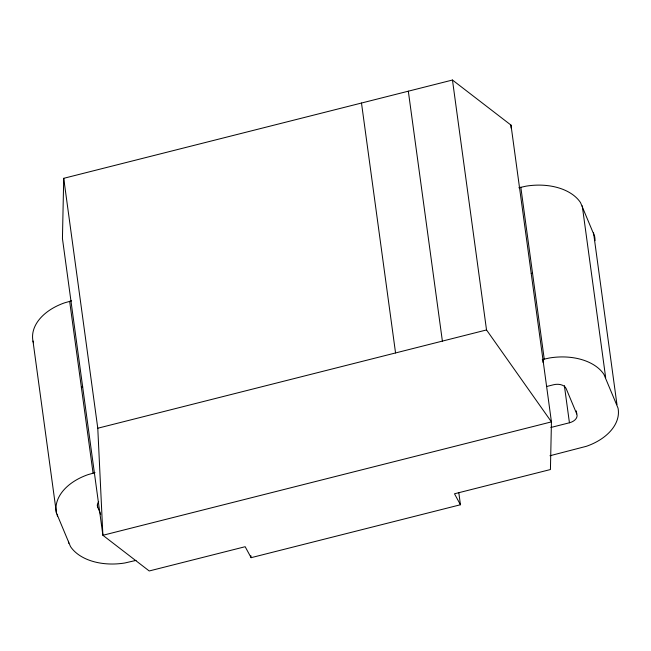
<?xml version="1.0" encoding="UTF-8"?>
<svg xmlns="http://www.w3.org/2000/svg" width="651" height="651" viewBox="0 0 651 651"><rect width="100%" height="100%" fill="white"/><g stroke="black" fill="none" stroke-linecap="round" stroke-linejoin="round"><path stroke-width="0.98" d="M460.452 504.753L454.488 493.792L550.429 469.534L551.438 421.881L510.994 125.106L452.461 80.032L63.717 178.317L62.439 238.51L102.891 535.285L149.225 570.968L245.167 546.71L251.123 557.679L460.452 504.753L458.8 492.661M71.618 300.827L64.53 302.853A51.934 33.746 -7.8 0 0 32.981 341.051L56.401 512.866L70.471 546.514A51.934 33.746 -7.8 0 0 124.886 562.977L136.067 560.389M95.03 472.634L87.942 474.669A51.934 33.746 -7.8 0 0 56.401 512.866M518.847 187.748L526.114 186.153A51.934 33.746 -7.8 0 1 580.529 202.624L594.599 236.264A51.934 33.746 -7.8 0 1 595.03 240.658M81.359 387.231L82.661 386.897M531.216 273.493L532.518 273.16M97.78 428.228L486.525 329.943L551.438 421.881L102.891 535.285L97.78 428.228L63.717 178.317M542.267 359.564L549.534 357.969A51.934 33.746 -7.8 0 1 603.949 374.431L618.019 408.079A51.934 33.746 -7.8 0 1 586.47 446.277L549.981 455.741M546.694 386.482L553.529 384.757A10.367 6.738 -7.8 0 1 566.15 388.574L576.753 413.93A10.367 6.738 -7.8 0 1 569.438 422.784L550.876 427.479M97.39 505.013L97.658 507.015L100.693 514.266M32.981 341.051L33.502 342.751M593.557 232.863L616.977 404.678M582.254 205.846L605.674 377.661M576.347 410.911L576.753 413.93M564.376 385.612L569.438 422.784M520.816 187.252L544.228 359.067M452.461 80.032L486.525 329.943M408.323 91.189L442.387 341.108M361.492 103.029L395.556 352.948M250.855 555.661L251.123 557.679M69.649 301.323L93.069 473.139M68.469 541.274L68.746 543.284M57.166 514.257L57.443 516.267M510.994 125.106L511.133 128.133M542.926 359.401L542.991 362.387M97.658 507.015A10.367 6.738 -7.8 0 1 98.708 501.799"/></g></svg>
